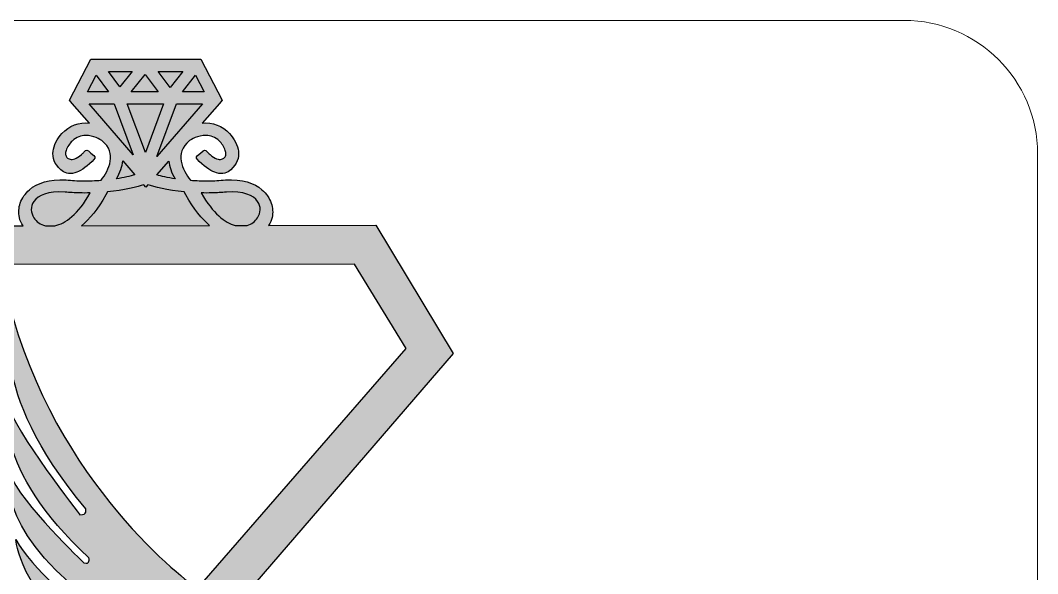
# Model space of a CAD drawing. Header units: millimetres. Extents: x -228 to -124, y -139 to -90.
# Drawn here: x -206.72 to -178.12, y -105.13 to -89.57 of the extents above; entities that cross this region are included whole.
import ezdxf

# ---------------------------------------------------------------- set-up
doc = ezdxf.new("R2010")
doc.units = ezdxf.units.MM
doc.header["$MEASUREMENT"] = 0
doc.layers.add('Layer 1', color=7, linetype='Continuous')

msp = doc.modelspace()

# ---------------------------------------------------------------- hatches: boundary and pattern name
at = {"layer": 'Layer 1', "true_color": 0x373435}
h = msp.add_hatch(color=250, dxfattribs=at)
edge = h.paths.add_edge_path()
edge.add_spline(control_points=[(-208.5502, -102.584), (-208.5502, -102.584), (-208.6025, -101.0864), (-208.6025, -101.0864), (-208.6025, -101.0864), (-210.3331, -98.9897), (-210.3331, -98.9897), (-210.3331, -98.9897), (-208.7651, -96.436), (-208.7651, -96.436), (-208.7651, -96.436), (-197.3218, -96.4308), (-197.3218, -96.4308), (-197.3218, -96.4308), (-195.8714, -98.8003), (-195.8714, -98.8003), (-195.8714, -98.8003), (-201.7386, -105.5556), (-201.7386, -105.5556), (-201.7386, -105.5556), (-205.4589, -102.9759), (-206.9232, -97.9499), (-206.9232, -97.9499), (-207.7507, -99.8728), (-204.8815, -103.3108), (-204.8815, -103.3108), (-204.8224, -103.493), (-205.0469, -103.4744), (-205.0469, -103.4744), (-206.8776, -101.1446), (-207.104, -100.3106), (-207.104, -100.3106), (-207.5259, -102.1669), (-204.7939, -104.689), (-204.7939, -104.689), (-204.7471, -104.8976), (-204.9338, -104.8253), (-204.9338, -104.8253), (-206.6882, -103.1767), (-207.0348, -102.2944), (-207.0348, -102.2944), (-207.4309, -103.755), (-204.9014, -105.758), (-204.9014, -105.758), (-204.7571, -106.1212), (-205.0747, -106.0666), (-205.0747, -106.0666), (-206.3874, -105.0076), (-206.8509, -104.1689), (-206.8509, -104.1689), (-206.6921, -105.7022), (-204.9556, -106.8386), (-204.9556, -106.8386), (-204.7435, -107.2653), (-205.1404, -107.2), (-205.1403, -107.2), (-205.9619, -106.6501), (-206.1633, -106.1571), (-206.1633, -106.1571), (-205.7254, -108.5227), (-202.7677, -108.4721), (-202.7677, -108.4721), (-194.5513, -98.9383), (-194.5513, -98.9383), (-194.5513, -98.9383), (-196.7289, -95.3315), (-196.7289, -95.3315), (-196.7289, -95.3315), (-199.7396, -95.3364), (-199.7396, -95.3364), (-199.6935, -95.2696), (-199.6612, -95.194), (-199.6432, -95.1137), (-199.6143, -94.9848), (-199.6222, -94.8434), (-199.6693, -94.7073), (-199.716, -94.5721), (-199.8018, -94.4413), (-199.9282, -94.3329), (-200.145, -94.1469), (-200.4825, -94.0255), (-200.9514, -94.0567), (-200.9514, -94.0567), (-200.9569, -94.0573), (-200.9569, -94.0573), (-201.1166, -94.0741), (-201.2778, -94.0824), (-201.4355, -94.0838), (-201.6074, -94.0854), (-201.7769, -94.0792), (-201.9379, -94.0683), (-202.052, -93.9163), (-202.1665, -93.7272), (-202.1998, -93.5326), (-202.2334, -93.3372), (-202.1837, -93.1328), (-201.9648, -92.951), (-201.9295, -92.9265), (-201.7288, -92.8022), (-201.4993, -92.8065), (-201.3761, -92.8087), (-201.2439, -92.8492), (-201.125, -92.9649), (-201.0626, -93.0257), (-200.9904, -93.1277), (-200.9583, -93.2285), (-200.9456, -93.2683), (-200.9392, -93.3074), (-200.9427, -93.3426), (-200.9459, -93.3744), (-200.9577, -93.4037), (-200.9808, -93.4273), (-201.0005, -93.4476), (-201.0294, -93.4649), (-201.0687, -93.4774), (-201.1032, -93.4884), (-201.1472, -93.4873), (-201.2022, -93.4662), (-201.2541, -93.4463), (-201.3156, -93.4083), (-201.3878, -93.3465), (-201.4208, -93.3183), (-201.4419, -93.2951), (-201.4573, -93.2779), (-201.532, -93.1956), (-201.5369, -93.1907), (-201.6547, -93.3015), (-201.6547, -93.3015), (-201.7354, -93.3726), (-201.7354, -93.3726), (-201.7922, -93.4303), (-201.7761, -93.4496), (-201.6888, -93.5357), (-201.4973, -93.7245), (-201.3371, -93.8234), (-201.2038, -93.8616), (-201.0291, -93.9119), (-200.8993, -93.8617), (-200.8047, -93.7732), (-200.6267, -93.6069), (-200.5685, -93.4297), (-200.5892, -93.253), (-200.6095, -93.0803), (-200.7065, -92.9101), (-200.84, -92.7523), (-201.0298, -92.528), (-201.3208, -92.437), (-201.6094, -92.4582), (-201.6094, -92.4582), (-201.1241, -91.9047), (-201.1241, -91.9047), (-201.1241, -91.9047), (-201.042, -91.8163), (-201.042, -91.8163), (-201.042, -91.8163), (-201.6464, -90.6622), (-201.6464, -90.6622), (-201.6464, -90.6622), (-203.1918, -90.6622), (-203.1918, -90.6622), (-203.1918, -90.6622), (-204.7371, -90.6622), (-204.7371, -90.6622), (-204.7371, -90.6622), (-205.3413, -91.8163), (-205.3413, -91.8163), (-205.3413, -91.8163), (-205.2595, -91.9047), (-205.2595, -91.9047), (-205.2595, -91.9047), (-204.7737, -92.4587), (-204.7737, -92.4587), (-205.0647, -92.4355), (-205.3592, -92.526), (-205.5506, -92.7523), (-205.6842, -92.9101), (-205.7812, -93.0803), (-205.8014, -93.253), (-205.8222, -93.4297), (-205.7641, -93.607), (-205.586, -93.7734), (-205.4913, -93.8617), (-205.3616, -93.9119), (-205.1869, -93.8617), (-205.0536, -93.8234), (-204.8934, -93.7245), (-204.7018, -93.5357), (-204.6145, -93.4496), (-204.5985, -93.4302), (-204.6552, -93.3726), (-204.6552, -93.3726), (-204.736, -93.3015), (-204.736, -93.3015), (-204.8539, -93.1906), (-204.8587, -93.1957), (-204.9333, -93.2781), (-204.9487, -93.2951), (-204.9699, -93.3183), (-205.0028, -93.3465), (-205.0751, -93.4083), (-205.1366, -93.4463), (-205.1884, -93.4662), (-205.2435, -93.4873), (-205.2875, -93.4884), (-205.3221, -93.4774), (-205.3612, -93.4649), (-205.3902, -93.4476), (-205.4098, -93.4273), (-205.4329, -93.4038), (-205.4447, -93.3744), (-205.4479, -93.3424), (-205.4515, -93.3074), (-205.4451, -93.2683), (-205.4324, -93.2284), (-205.4002, -93.1277), (-205.328, -93.0257), (-205.2656, -92.9649), (-205.1468, -92.8492), (-205.0146, -92.8087), (-204.8913, -92.8065), (-204.6619, -92.8022), (-204.4612, -92.9265), (-204.4259, -92.951), (-204.2069, -93.1328), (-204.1572, -93.3372), (-204.1908, -93.5326), (-204.2243, -93.7274), (-204.3388, -93.9163), (-204.4528, -94.0683), (-204.6137, -94.0792), (-204.7833, -94.0854), (-204.9552, -94.0838), (-205.1129, -94.0824), (-205.2741, -94.0741), (-205.4349, -94.057), (-205.4349, -94.057), (-205.4398, -94.0567), (-205.4398, -94.0567), (-205.9082, -94.0255), (-206.2457, -94.1469), (-206.4625, -94.3329), (-206.5889, -94.4413), (-206.6747, -94.5721), (-206.7214, -94.7073), (-206.7685, -94.8434), (-206.7764, -94.9848), (-206.7475, -95.1137), (-206.7285, -95.1986), (-206.6933, -95.2783), (-206.6429, -95.3479), (-206.6429, -95.3479), (-209.3817, -95.3526), (-209.3817, -95.3526), (-209.3817, -95.3526), (-211.491, -98.9775), (-211.491, -98.9775), (-211.491, -98.9775), (-208.5502, -102.584), (-208.5502, -102.584)], knot_values=[0, 0, 0, 0, 0.0116279, 0.0116279, 0.0116279, 0.0232558, 0.0232558, 0.0232558, 0.0348837, 0.0348837, 0.0348837, 0.0465116, 0.0465116, 0.0465116, 0.0581395, 0.0581395, 0.0581395, 0.0697674, 0.0697674, 0.0697674, 0.0813953, 0.0813953, 0.0813953, 0.0930233, 0.0930233, 0.0930233, 0.1046512, 0.1046512, 0.1046512, 0.1162791, 0.1162791, 0.1162791, 0.127907, 0.127907, 0.127907, 0.1395349, 0.1395349, 0.1395349, 0.1511628, 0.1511628, 0.1511628, 0.1627907, 0.1627907, 0.1627907, 0.1744186, 0.1744186, 0.1744186, 0.1860465, 0.1860465, 0.1860465, 0.1976744, 0.1976744, 0.1976744, 0.2093023, 0.2093023, 0.2093023, 0.2209302, 0.2209302, 0.2209302, 0.2325581, 0.2325581, 0.2325581, 0.244186, 0.244186, 0.244186, 0.255814, 0.255814, 0.255814, 0.2674419, 0.2674419, 0.2674419, 0.2790698, 0.2790698, 0.2790698, 0.2906977, 0.2906977, 0.2906977, 0.3023256, 0.3023256, 0.3023256, 0.3139535, 0.3139535, 0.3139535, 0.3255814, 0.3255814, 0.3255814, 0.3372093, 0.3372093, 0.3372093, 0.3488372, 0.3488372, 0.3488372, 0.3604651, 0.3604651, 0.3604651, 0.372093, 0.372093, 0.372093, 0.3837209, 0.3837209, 0.3837209, 0.3953488, 0.3953488, 0.3953488, 0.4069767, 0.4069767, 0.4069767, 0.4186047, 0.4186047, 0.4186047, 0.4302326, 0.4302326, 0.4302326, 0.4418605, 0.4418605, 0.4418605, 0.4534884, 0.4534884, 0.4534884, 0.4651163, 0.4651163, 0.4651163, 0.4767442, 0.4767442, 0.4767442, 0.4883721, 0.4883721, 0.4883721, 0.5, 0.5, 0.5, 0.5116279, 0.5116279, 0.5116279, 0.5232558, 0.5232558, 0.5232558, 0.5348837, 0.5348837, 0.5348837, 0.5465116, 0.5465116, 0.5465116, 0.5581395, 0.5581395, 0.5581395, 0.5697674, 0.5697674, 0.5697674, 0.5813953, 0.5813953, 0.5813953, 0.5930233, 0.5930233, 0.5930233, 0.6046512, 0.6046512, 0.6046512, 0.6162791, 0.6162791, 0.6162791, 0.627907, 0.627907, 0.627907, 0.6395349, 0.6395349, 0.6395349, 0.6511628, 0.6511628, 0.6511628, 0.6627907, 0.6627907, 0.6627907, 0.6744186, 0.6744186, 0.6744186, 0.6860465, 0.6860465, 0.6860465, 0.6976744, 0.6976744, 0.6976744, 0.7093023, 0.7093023, 0.7093023, 0.7209302, 0.7209302, 0.7209302, 0.7325581, 0.7325581, 0.7325581, 0.744186, 0.744186, 0.744186, 0.755814, 0.755814, 0.755814, 0.7674419, 0.7674419, 0.7674419, 0.7790698, 0.7790698, 0.7790698, 0.7906977, 0.7906977, 0.7906977, 0.8023256, 0.8023256, 0.8023256, 0.8139535, 0.8139535, 0.8139535, 0.8255814, 0.8255814, 0.8255814, 0.8372093, 0.8372093, 0.8372093, 0.8488372, 0.8488372, 0.8488372, 0.8604651, 0.8604651, 0.8604651, 0.872093, 0.872093, 0.872093, 0.8837209, 0.8837209, 0.8837209, 0.8953488, 0.8953488, 0.8953488, 0.9069767, 0.9069767, 0.9069767, 0.9186047, 0.9186047, 0.9186047, 0.9302326, 0.9302326, 0.9302326, 0.9418605, 0.9418605, 0.9418605, 0.9534884, 0.9534884, 0.9534884, 0.9651163, 0.9651163, 0.9651163, 0.9767442, 0.9767442, 0.9767442, 0.9883721, 0.9883721, 0.9883721, 1, 1, 1, 1], degree=3, periodic=1)
h = msp.add_hatch(color=250, dxfattribs=at)
edge = h.paths.add_edge_path()
edge.add_spline(control_points=[(-204.2467, -91.5778), (-204.2467, -91.5778), (-204.5881, -91.1136), (-204.5881, -91.1136), (-204.5881, -91.1136), (-204.8309, -91.5774), (-204.8309, -91.5774), (-204.8309, -91.5774), (-204.2467, -91.5778), (-204.2467, -91.5778)], knot_values=[0, 0, 0, 0, 0.3333333, 0.3333333, 0.3333333, 0.6666667, 0.6666667, 0.6666667, 1, 1, 1, 1], degree=3, periodic=1)
h = msp.add_hatch(color=250, dxfattribs=at)
edge = h.paths.add_edge_path()
edge.add_spline(control_points=[(-204.2432, -91.005), (-204.2432, -91.005), (-203.926, -91.4363), (-203.926, -91.4363), (-203.926, -91.4363), (-203.579, -91.005), (-203.579, -91.005), (-203.579, -91.005), (-204.2432, -91.005), (-204.2432, -91.005)], knot_values=[0, 0, 0, 0, 0.3333333, 0.3333333, 0.3333333, 0.6666667, 0.6666667, 0.6666667, 1, 1, 1, 1], degree=3, periodic=1)
h = msp.add_hatch(color=250, dxfattribs=at)
edge = h.paths.add_edge_path()
edge.add_spline(control_points=[(-203.207, -91.0883), (-203.207, -91.0883), (-203.6014, -91.5785), (-203.6014, -91.5785), (-203.6014, -91.5785), (-202.8422, -91.579), (-202.8422, -91.579), (-202.8422, -91.579), (-203.207, -91.0883), (-203.207, -91.0883)], knot_values=[0, 0, 0, 0, 0.3333333, 0.3333333, 0.3333333, 0.6666667, 0.6666667, 0.6666667, 1, 1, 1, 1], degree=3, periodic=1)
h = msp.add_hatch(color=250, dxfattribs=at)
edge = h.paths.add_edge_path()
edge.add_spline(control_points=[(-202.5051, -91.4599), (-202.5051, -91.4599), (-202.1504, -91.005), (-202.1504, -91.005), (-202.1504, -91.005), (-202.8432, -91.005), (-202.8432, -91.005), (-202.8432, -91.005), (-202.5051, -91.4599), (-202.5051, -91.4599)], knot_values=[0, 0, 0, 0, 0.3333333, 0.3333333, 0.3333333, 0.6666667, 0.6666667, 0.6666667, 1, 1, 1, 1], degree=3, periodic=1)
h = msp.add_hatch(color=250, dxfattribs=at)
edge = h.paths.add_edge_path()
edge.add_spline(control_points=[(-201.7982, -91.1085), (-201.7982, -91.1085), (-202.1652, -91.5797), (-202.1652, -91.5797), (-202.1652, -91.5797), (-201.5511, -91.5802), (-201.5511, -91.5802), (-201.5511, -91.5802), (-201.7982, -91.1085), (-201.7982, -91.1085)], knot_values=[0, 0, 0, 0, 0.3333333, 0.3333333, 0.3333333, 0.6666667, 0.6666667, 0.6666667, 1, 1, 1, 1], degree=3, periodic=1)
h = msp.add_hatch(color=250, dxfattribs=at)
edge = h.paths.add_edge_path()
edge.add_spline(control_points=[(-204.0816, -91.9196), (-204.0816, -91.9196), (-204.7902, -91.9191), (-204.7902, -91.9191), (-204.7902, -91.9191), (-203.5474, -93.3481), (-203.5474, -93.3481), (-203.5474, -93.3481), (-204.0816, -91.9196), (-204.0816, -91.9196)], knot_values=[0, 0, 0, 0, 0.3333333, 0.3333333, 0.3333333, 0.6666667, 0.6666667, 0.6666667, 1, 1, 1, 1], degree=3, periodic=1)
h = msp.add_hatch(color=250, dxfattribs=at)
edge = h.paths.add_edge_path()
edge.add_spline(control_points=[(-202.6945, -91.9208), (-202.6945, -91.9208), (-203.7167, -91.92), (-203.7167, -91.92), (-203.7167, -91.92), (-203.2054, -93.287), (-203.2054, -93.287), (-203.2054, -93.287), (-202.6945, -91.9208), (-202.6945, -91.9208)], knot_values=[0, 0, 0, 0, 0.3333333, 0.3333333, 0.3333333, 0.6666667, 0.6666667, 0.6666667, 1, 1, 1, 1], degree=3, periodic=1)
h = msp.add_hatch(color=250, dxfattribs=at)
edge = h.paths.add_edge_path()
edge.add_spline(control_points=[(-202.8844, -93.4035), (-202.8844, -93.4035), (-201.5957, -91.9216), (-201.5957, -91.9216), (-201.5957, -91.9216), (-202.3299, -91.9212), (-202.3299, -91.9212), (-202.3299, -91.9212), (-202.8844, -93.4035), (-202.8844, -93.4035)], knot_values=[0, 0, 0, 0, 0.3333333, 0.3333333, 0.3333333, 0.6666667, 0.6666667, 0.6666667, 1, 1, 1, 1], degree=3, periodic=1)
h = msp.add_hatch(color=250, dxfattribs=at)
edge = h.paths.add_edge_path()
edge.add_spline(control_points=[(-203.8398, -93.5237), (-203.8606, -93.6779), (-203.9172, -93.8455), (-204.0185, -94.025), (-203.8126, -93.9958), (-203.6305, -93.9516), (-203.4977, -93.9139), (-203.4977, -93.9139), (-203.8398, -93.5237), (-203.8398, -93.5237)], knot_values=[0, 0, 0, 0, 0.3333333, 0.3333333, 0.3333333, 0.6666667, 0.6666667, 0.6666667, 1, 1, 1, 1], degree=3, periodic=1)
h = msp.add_hatch(color=250, dxfattribs=at)
edge = h.paths.add_edge_path()
edge.add_spline(control_points=[(-202.8872, -93.9156), (-202.7549, -93.9529), (-202.5751, -93.9963), (-202.3722, -94.025), (-202.4718, -93.8482), (-202.5281, -93.6828), (-202.5497, -93.5306), (-202.5497, -93.5306), (-202.8872, -93.9156), (-202.8872, -93.9156)], knot_values=[0, 0, 0, 0, 0.3333333, 0.3333333, 0.3333333, 0.6666667, 0.6666667, 0.6666667, 1, 1, 1, 1], degree=3, periodic=1)
h = msp.add_hatch(color=250, dxfattribs=at)
edge = h.paths.add_edge_path()
edge.add_spline(control_points=[(-205.7475, -95.3465), (-205.7475, -95.3465), (-206.014, -95.347), (-206.014, -95.347), (-206.1566, -95.315), (-206.2699, -95.2311), (-206.3388, -95.1256), (-206.4306, -94.9849), (-206.4436, -94.8054), (-206.3413, -94.6612), (-206.2222, -94.4931), (-205.9484, -94.3698), (-205.4642, -94.398), (-205.3292, -94.4122), (-205.1932, -94.4205), (-205.0592, -94.424), (-204.9561, -94.4267), (-204.854, -94.4266), (-204.7539, -94.4244), (-205.1009, -95.0263), (-205.4549, -95.2857), (-205.7475, -95.3465)], knot_values=[0, 0, 0, 0, 0.1428571, 0.1428571, 0.1428571, 0.2857143, 0.2857143, 0.2857143, 0.4285714, 0.4285714, 0.4285714, 0.5714286, 0.5714286, 0.5714286, 0.7142857, 0.7142857, 0.7142857, 0.8571429, 0.8571429, 0.8571429, 1, 1, 1, 1], degree=3, periodic=1)
h = msp.add_hatch(color=250, dxfattribs=at)
edge = h.paths.add_edge_path()
edge.add_spline(control_points=[(-201.3982, -95.3393), (-201.3982, -95.3393), (-204.9997, -95.3452), (-204.9997, -95.3452), (-204.7742, -95.1609), (-204.5432, -94.885), (-204.3201, -94.482), (-204.3201, -94.482), (-204.2744, -94.3972), (-204.2744, -94.3972), (-203.8082, -94.3545), (-203.4096, -94.2425), (-203.2521, -94.1939), (-203.2521, -94.1939), (-203.1918, -94.2628), (-203.1918, -94.2628), (-203.1918, -94.2628), (-203.1328, -94.1957), (-203.1328, -94.1957), (-202.9723, -94.245), (-202.5772, -94.355), (-202.1162, -94.3972), (-202.1162, -94.3972), (-202.0705, -94.482), (-202.0705, -94.482), (-201.8499, -94.8806), (-201.6213, -95.155), (-201.3982, -95.3393)], knot_values=[0, 0, 0, 0, 0.1111111, 0.1111111, 0.1111111, 0.2222222, 0.2222222, 0.2222222, 0.3333333, 0.3333333, 0.3333333, 0.4444444, 0.4444444, 0.4444444, 0.5555556, 0.5555556, 0.5555556, 0.6666667, 0.6666667, 0.6666667, 0.7777778, 0.7777778, 0.7777778, 0.8888889, 0.8888889, 0.8888889, 1, 1, 1, 1], degree=3, periodic=1)
h = msp.add_hatch(color=250, dxfattribs=at)
edge = h.paths.add_edge_path()
edge.add_spline(control_points=[(-200.3399, -95.3375), (-200.3399, -95.3375), (-200.6796, -95.3381), (-200.6796, -95.3381), (-200.9649, -95.2639), (-201.304, -95.0016), (-201.6368, -94.4244), (-201.5367, -94.4266), (-201.4346, -94.4267), (-201.3315, -94.424), (-201.1976, -94.4205), (-201.0615, -94.4122), (-200.9265, -94.398), (-200.4423, -94.3698), (-200.1684, -94.4931), (-200.0494, -94.6612), (-199.947, -94.8054), (-199.9601, -94.9849), (-200.0519, -95.1256), (-200.1147, -95.2219), (-200.2145, -95.3003), (-200.3399, -95.3375)], knot_values=[0, 0, 0, 0, 0.1428571, 0.1428571, 0.1428571, 0.2857143, 0.2857143, 0.2857143, 0.4285714, 0.4285714, 0.4285714, 0.5714286, 0.5714286, 0.5714286, 0.7142857, 0.7142857, 0.7142857, 0.8571429, 0.8571429, 0.8571429, 1, 1, 1, 1], degree=3, periodic=1)

# ---------------------------------------------------------------- linework, layer by layer
at = {"layer": 'Layer 1', "color": 250, "lineweight": 18}
msp.add_open_spline([(-224.1676, -89.5688), (-224.1676, -89.5688), (-181.8748, -89.5688), (-181.8748, -89.5688), (-179.8103, -89.5688), (-178.1212, -91.258), (-178.1212, -93.3226), (-178.1212, -93.3226), (-178.1212, -135.615), (-178.1212, -135.615), (-178.1212, -137.6796), (-179.8103, -139.3688), (-181.8748, -139.3688), (-181.8748, -139.3688), (-224.1676, -139.3688), (-224.1676, -139.3688), (-226.2321, -139.3688), (-227.9212, -137.6796), (-227.9212, -135.615), (-227.9212, -135.615), (-227.9212, -93.3226), (-227.9212, -93.3226), (-227.9212, -91.258), (-226.2321, -89.5688), (-224.1676, -89.5688)], degree=3, knots=[0, 0, 0, 0, 0.125, 0.125, 0.125, 0.25, 0.25, 0.25, 0.375, 0.375, 0.375, 0.5, 0.5, 0.5, 0.625, 0.625, 0.625, 0.75, 0.75, 0.75, 0.875, 0.875, 0.875, 1, 1, 1, 1], dxfattribs=at)
at = {"layer": 'Layer 1', "color": 250}
for points, knots in [([(-208.5502, -102.584), (-208.5502, -102.584), (-208.6025, -101.0864), (-208.6025, -101.0864), (-208.6025, -101.0864), (-210.3331, -98.9897), (-210.3331, -98.9897), (-210.3331, -98.9897), (-208.7651, -96.436), (-208.7651, -96.436), (-208.7651, -96.436), (-197.3218, -96.4308), (-197.3218, -96.4308), (-197.3218, -96.4308), (-195.8714, -98.8003), (-195.8714, -98.8003), (-195.8714, -98.8003), (-201.7386, -105.5556), (-201.7386, -105.5556), (-201.7386, -105.5556), (-205.4589, -102.9759), (-206.9232, -97.9499), (-206.9232, -97.9499), (-207.7507, -99.8728), (-204.8815, -103.3108), (-204.8815, -103.3108), (-204.8224, -103.493), (-205.0469, -103.4744), (-205.0469, -103.4744), (-206.8776, -101.1446), (-207.104, -100.3106), (-207.104, -100.3106), (-207.5259, -102.1669), (-204.7939, -104.689), (-204.7939, -104.689), (-204.7471, -104.8976), (-204.9338, -104.8253), (-204.9338, -104.8253), (-206.6882, -103.1767), (-207.0348, -102.2944), (-207.0348, -102.2944), (-207.4309, -103.755), (-204.9014, -105.758), (-204.9014, -105.758), (-204.7571, -106.1212), (-205.0747, -106.0666), (-205.0747, -106.0666), (-206.3874, -105.0076), (-206.8509, -104.1689), (-206.8509, -104.1689), (-206.6921, -105.7022), (-204.9556, -106.8386), (-204.9556, -106.8386), (-204.7435, -107.2653), (-205.1404, -107.2), (-205.1403, -107.2), (-205.9619, -106.6501), (-206.1633, -106.1571), (-206.1633, -106.1571), (-205.7254, -108.5227), (-202.7677, -108.4721), (-202.7677, -108.4721), (-194.5513, -98.9383), (-194.5513, -98.9383), (-194.5513, -98.9383), (-196.7289, -95.3315), (-196.7289, -95.3315), (-196.7289, -95.3315), (-199.7396, -95.3364), (-199.7396, -95.3364), (-199.6935, -95.2696), (-199.6612, -95.194), (-199.6432, -95.1137), (-199.6143, -94.9848), (-199.6222, -94.8434), (-199.6693, -94.7073), (-199.716, -94.5721), (-199.8018, -94.4413), (-199.9282, -94.3329), (-200.145, -94.1469), (-200.4825, -94.0255), (-200.9514, -94.0567), (-200.9514, -94.0567), (-200.9569, -94.0573), (-200.9569, -94.0573), (-201.1166, -94.0741), (-201.2778, -94.0824), (-201.4355, -94.0838), (-201.6074, -94.0854), (-201.7769, -94.0792), (-201.9379, -94.0683), (-202.052, -93.9163), (-202.1665, -93.7272), (-202.1998, -93.5326), (-202.2334, -93.3372), (-202.1837, -93.1328), (-201.9648, -92.951), (-201.9295, -92.9265), (-201.7288, -92.8022), (-201.4993, -92.8065), (-201.3761, -92.8087), (-201.2439, -92.8492), (-201.125, -92.9649), (-201.0626, -93.0257), (-200.9904, -93.1277), (-200.9583, -93.2285), (-200.9456, -93.2683), (-200.9392, -93.3074), (-200.9427, -93.3426), (-200.9459, -93.3744), (-200.9577, -93.4037), (-200.9808, -93.4273), (-201.0005, -93.4476), (-201.0294, -93.4649), (-201.0687, -93.4774), (-201.1032, -93.4884), (-201.1472, -93.4873), (-201.2022, -93.4662), (-201.2541, -93.4463), (-201.3156, -93.4083), (-201.3878, -93.3465), (-201.4208, -93.3183), (-201.4419, -93.2951), (-201.4573, -93.2779), (-201.532, -93.1956), (-201.5369, -93.1907), (-201.6547, -93.3015), (-201.6547, -93.3015), (-201.7354, -93.3726), (-201.7354, -93.3726), (-201.7922, -93.4303), (-201.7761, -93.4496), (-201.6888, -93.5357), (-201.4973, -93.7245), (-201.3371, -93.8234), (-201.2038, -93.8616), (-201.0291, -93.9119), (-200.8993, -93.8617), (-200.8047, -93.7732), (-200.6267, -93.6069), (-200.5685, -93.4297), (-200.5892, -93.253), (-200.6095, -93.0803), (-200.7065, -92.9101), (-200.84, -92.7523), (-201.0298, -92.528), (-201.3208, -92.437), (-201.6094, -92.4582), (-201.6094, -92.4582), (-201.1241, -91.9047), (-201.1241, -91.9047), (-201.1241, -91.9047), (-201.042, -91.8163), (-201.042, -91.8163), (-201.042, -91.8163), (-201.6464, -90.6622), (-201.6464, -90.6622), (-201.6464, -90.6622), (-203.1918, -90.6622), (-203.1918, -90.6622), (-203.1918, -90.6622), (-204.7371, -90.6622), (-204.7371, -90.6622), (-204.7371, -90.6622), (-205.3413, -91.8163), (-205.3413, -91.8163), (-205.3413, -91.8163), (-205.2595, -91.9047), (-205.2595, -91.9047), (-205.2595, -91.9047), (-204.7737, -92.4587), (-204.7737, -92.4587), (-205.0647, -92.4355), (-205.3592, -92.526), (-205.5506, -92.7523), (-205.6842, -92.9101), (-205.7812, -93.0803), (-205.8014, -93.253), (-205.8222, -93.4297), (-205.7641, -93.607), (-205.586, -93.7734), (-205.4913, -93.8617), (-205.3616, -93.9119), (-205.1869, -93.8617), (-205.0536, -93.8234), (-204.8934, -93.7245), (-204.7018, -93.5357), (-204.6145, -93.4496), (-204.5985, -93.4302), (-204.6552, -93.3726), (-204.6552, -93.3726), (-204.736, -93.3015), (-204.736, -93.3015), (-204.8539, -93.1906), (-204.8587, -93.1957), (-204.9333, -93.2781), (-204.9487, -93.2951), (-204.9699, -93.3183), (-205.0028, -93.3465), (-205.0751, -93.4083), (-205.1366, -93.4463), (-205.1884, -93.4662), (-205.2435, -93.4873), (-205.2875, -93.4884), (-205.3221, -93.4774), (-205.3612, -93.4649), (-205.3902, -93.4476), (-205.4098, -93.4273), (-205.4329, -93.4038), (-205.4447, -93.3744), (-205.4479, -93.3424), (-205.4515, -93.3074), (-205.4451, -93.2683), (-205.4324, -93.2284), (-205.4002, -93.1277), (-205.328, -93.0257), (-205.2656, -92.9649), (-205.1468, -92.8492), (-205.0146, -92.8087), (-204.8913, -92.8065), (-204.6619, -92.8022), (-204.4612, -92.9265), (-204.4259, -92.951), (-204.2069, -93.1328), (-204.1572, -93.3372), (-204.1908, -93.5326), (-204.2243, -93.7274), (-204.3388, -93.9163), (-204.4528, -94.0683), (-204.6137, -94.0792), (-204.7833, -94.0854), (-204.9552, -94.0838), (-205.1129, -94.0824), (-205.2741, -94.0741), (-205.4349, -94.057), (-205.4349, -94.057), (-205.4398, -94.0567), (-205.4398, -94.0567), (-205.9082, -94.0255), (-206.2457, -94.1469), (-206.4625, -94.3329), (-206.5889, -94.4413), (-206.6747, -94.5721), (-206.7214, -94.7073), (-206.7685, -94.8434), (-206.7764, -94.9848), (-206.7475, -95.1137), (-206.7285, -95.1986), (-206.6933, -95.2783), (-206.6429, -95.3479), (-206.6429, -95.3479), (-209.3817, -95.3526), (-209.3817, -95.3526), (-209.3817, -95.3526), (-211.491, -98.9775), (-211.491, -98.9775), (-211.491, -98.9775), (-208.5502, -102.584), (-208.5502, -102.584)], [0, 0, 0, 0, 0.0116279, 0.0116279, 0.0116279, 0.0232558, 0.0232558, 0.0232558, 0.0348837, 0.0348837, 0.0348837, 0.0465116, 0.0465116, 0.0465116, 0.0581395, 0.0581395, 0.0581395, 0.0697674, 0.0697674, 0.0697674, 0.0813953, 0.0813953, 0.0813953, 0.0930233, 0.0930233, 0.0930233, 0.1046512, 0.1046512, 0.1046512, 0.1162791, 0.1162791, 0.1162791, 0.127907, 0.127907, 0.127907, 0.1395349, 0.1395349, 0.1395349, 0.1511628, 0.1511628, 0.1511628, 0.1627907, 0.1627907, 0.1627907, 0.1744186, 0.1744186, 0.1744186, 0.1860465, 0.1860465, 0.1860465, 0.1976744, 0.1976744, 0.1976744, 0.2093023, 0.2093023, 0.2093023, 0.2209302, 0.2209302, 0.2209302, 0.2325581, 0.2325581, 0.2325581, 0.244186, 0.244186, 0.244186, 0.255814, 0.255814, 0.255814, 0.2674419, 0.2674419, 0.2674419, 0.2790698, 0.2790698, 0.2790698, 0.2906977, 0.2906977, 0.2906977, 0.3023256, 0.3023256, 0.3023256, 0.3139535, 0.3139535, 0.3139535, 0.3255814, 0.3255814, 0.3255814, 0.3372093, 0.3372093, 0.3372093, 0.3488372, 0.3488372, 0.3488372, 0.3604651, 0.3604651, 0.3604651, 0.372093, 0.372093, 0.372093, 0.3837209, 0.3837209, 0.3837209, 0.3953488, 0.3953488, 0.3953488, 0.4069767, 0.4069767, 0.4069767, 0.4186047, 0.4186047, 0.4186047, 0.4302326, 0.4302326, 0.4302326, 0.4418605, 0.4418605, 0.4418605, 0.4534884, 0.4534884, 0.4534884, 0.4651163, 0.4651163, 0.4651163, 0.4767442, 0.4767442, 0.4767442, 0.4883721, 0.4883721, 0.4883721, 0.5, 0.5, 0.5, 0.5116279, 0.5116279, 0.5116279, 0.5232558, 0.5232558, 0.5232558, 0.5348837, 0.5348837, 0.5348837, 0.5465116, 0.5465116, 0.5465116, 0.5581395, 0.5581395, 0.5581395, 0.5697674, 0.5697674, 0.5697674, 0.5813953, 0.5813953, 0.5813953, 0.5930233, 0.5930233, 0.5930233, 0.6046512, 0.6046512, 0.6046512, 0.6162791, 0.6162791, 0.6162791, 0.627907, 0.627907, 0.627907, 0.6395349, 0.6395349, 0.6395349, 0.6511628, 0.6511628, 0.6511628, 0.6627907, 0.6627907, 0.6627907, 0.6744186, 0.6744186, 0.6744186, 0.6860465, 0.6860465, 0.6860465, 0.6976744, 0.6976744, 0.6976744, 0.7093023, 0.7093023, 0.7093023, 0.7209302, 0.7209302, 0.7209302, 0.7325581, 0.7325581, 0.7325581, 0.744186, 0.744186, 0.744186, 0.755814, 0.755814, 0.755814, 0.7674419, 0.7674419, 0.7674419, 0.7790698, 0.7790698, 0.7790698, 0.7906977, 0.7906977, 0.7906977, 0.8023256, 0.8023256, 0.8023256, 0.8139535, 0.8139535, 0.8139535, 0.8255814, 0.8255814, 0.8255814, 0.8372093, 0.8372093, 0.8372093, 0.8488372, 0.8488372, 0.8488372, 0.8604651, 0.8604651, 0.8604651, 0.872093, 0.872093, 0.872093, 0.8837209, 0.8837209, 0.8837209, 0.8953488, 0.8953488, 0.8953488, 0.9069767, 0.9069767, 0.9069767, 0.9186047, 0.9186047, 0.9186047, 0.9302326, 0.9302326, 0.9302326, 0.9418605, 0.9418605, 0.9418605, 0.9534884, 0.9534884, 0.9534884, 0.9651163, 0.9651163, 0.9651163, 0.9767442, 0.9767442, 0.9767442, 0.9883721, 0.9883721, 0.9883721, 1, 1, 1, 1]), ([(-204.2467, -91.5778), (-204.2467, -91.5778), (-204.5881, -91.1136), (-204.5881, -91.1136), (-204.5881, -91.1136), (-204.8309, -91.5774), (-204.8309, -91.5774), (-204.8309, -91.5774), (-204.2467, -91.5778), (-204.2467, -91.5778)], [0, 0, 0, 0, 0.3333333, 0.3333333, 0.3333333, 0.6666667, 0.6666667, 0.6666667, 1, 1, 1, 1]), ([(-204.2432, -91.005), (-204.2432, -91.005), (-203.926, -91.4363), (-203.926, -91.4363), (-203.926, -91.4363), (-203.579, -91.005), (-203.579, -91.005), (-203.579, -91.005), (-204.2432, -91.005), (-204.2432, -91.005)], [0, 0, 0, 0, 0.3333333, 0.3333333, 0.3333333, 0.6666667, 0.6666667, 0.6666667, 1, 1, 1, 1]), ([(-203.207, -91.0883), (-203.207, -91.0883), (-203.6014, -91.5785), (-203.6014, -91.5785), (-203.6014, -91.5785), (-202.8422, -91.579), (-202.8422, -91.579), (-202.8422, -91.579), (-203.207, -91.0883), (-203.207, -91.0883)], [0, 0, 0, 0, 0.3333333, 0.3333333, 0.3333333, 0.6666667, 0.6666667, 0.6666667, 1, 1, 1, 1]), ([(-202.5051, -91.4599), (-202.5051, -91.4599), (-202.1504, -91.005), (-202.1504, -91.005), (-202.1504, -91.005), (-202.8432, -91.005), (-202.8432, -91.005), (-202.8432, -91.005), (-202.5051, -91.4599), (-202.5051, -91.4599)], [0, 0, 0, 0, 0.3333333, 0.3333333, 0.3333333, 0.6666667, 0.6666667, 0.6666667, 1, 1, 1, 1]), ([(-201.7982, -91.1085), (-201.7982, -91.1085), (-202.1652, -91.5797), (-202.1652, -91.5797), (-202.1652, -91.5797), (-201.5511, -91.5802), (-201.5511, -91.5802), (-201.5511, -91.5802), (-201.7982, -91.1085), (-201.7982, -91.1085)], [0, 0, 0, 0, 0.3333333, 0.3333333, 0.3333333, 0.6666667, 0.6666667, 0.6666667, 1, 1, 1, 1]), ([(-204.0816, -91.9196), (-204.0816, -91.9196), (-204.7902, -91.9191), (-204.7902, -91.9191), (-204.7902, -91.9191), (-203.5474, -93.3481), (-203.5474, -93.3481), (-203.5474, -93.3481), (-204.0816, -91.9196), (-204.0816, -91.9196)], [0, 0, 0, 0, 0.3333333, 0.3333333, 0.3333333, 0.6666667, 0.6666667, 0.6666667, 1, 1, 1, 1]), ([(-202.6945, -91.9208), (-202.6945, -91.9208), (-203.7167, -91.92), (-203.7167, -91.92), (-203.7167, -91.92), (-203.2054, -93.287), (-203.2054, -93.287), (-203.2054, -93.287), (-202.6945, -91.9208), (-202.6945, -91.9208)], [0, 0, 0, 0, 0.3333333, 0.3333333, 0.3333333, 0.6666667, 0.6666667, 0.6666667, 1, 1, 1, 1]), ([(-202.8844, -93.4035), (-202.8844, -93.4035), (-201.5957, -91.9216), (-201.5957, -91.9216), (-201.5957, -91.9216), (-202.3299, -91.9212), (-202.3299, -91.9212), (-202.3299, -91.9212), (-202.8844, -93.4035), (-202.8844, -93.4035)], [0, 0, 0, 0, 0.3333333, 0.3333333, 0.3333333, 0.6666667, 0.6666667, 0.6666667, 1, 1, 1, 1]), ([(-203.8398, -93.5237), (-203.8606, -93.6779), (-203.9172, -93.8455), (-204.0185, -94.025), (-203.8126, -93.9958), (-203.6305, -93.9516), (-203.4977, -93.9139), (-203.4977, -93.9139), (-203.8398, -93.5237), (-203.8398, -93.5237)], [0, 0, 0, 0, 0.3333333, 0.3333333, 0.3333333, 0.6666667, 0.6666667, 0.6666667, 1, 1, 1, 1]), ([(-202.8872, -93.9156), (-202.7549, -93.9529), (-202.5751, -93.9963), (-202.3722, -94.025), (-202.4718, -93.8482), (-202.5281, -93.6828), (-202.5497, -93.5306), (-202.5497, -93.5306), (-202.8872, -93.9156), (-202.8872, -93.9156)], [0, 0, 0, 0, 0.3333333, 0.3333333, 0.3333333, 0.6666667, 0.6666667, 0.6666667, 1, 1, 1, 1]), ([(-205.7475, -95.3465), (-205.7475, -95.3465), (-206.014, -95.347), (-206.014, -95.347), (-206.1566, -95.315), (-206.2699, -95.2311), (-206.3388, -95.1256), (-206.4306, -94.9849), (-206.4436, -94.8054), (-206.3413, -94.6612), (-206.2222, -94.4931), (-205.9484, -94.3698), (-205.4642, -94.398), (-205.3292, -94.4122), (-205.1932, -94.4205), (-205.0592, -94.424), (-204.9561, -94.4267), (-204.854, -94.4266), (-204.7539, -94.4244), (-205.1009, -95.0263), (-205.4549, -95.2857), (-205.7475, -95.3465)], [0, 0, 0, 0, 0.1428571, 0.1428571, 0.1428571, 0.2857143, 0.2857143, 0.2857143, 0.4285714, 0.4285714, 0.4285714, 0.5714286, 0.5714286, 0.5714286, 0.7142857, 0.7142857, 0.7142857, 0.8571429, 0.8571429, 0.8571429, 1, 1, 1, 1]), ([(-201.3982, -95.3393), (-201.3982, -95.3393), (-204.9997, -95.3452), (-204.9997, -95.3452), (-204.7742, -95.1609), (-204.5432, -94.885), (-204.3201, -94.482), (-204.3201, -94.482), (-204.2744, -94.3972), (-204.2744, -94.3972), (-203.8082, -94.3545), (-203.4096, -94.2425), (-203.2521, -94.1939), (-203.2521, -94.1939), (-203.1918, -94.2628), (-203.1918, -94.2628), (-203.1918, -94.2628), (-203.1328, -94.1957), (-203.1328, -94.1957), (-202.9723, -94.245), (-202.5772, -94.355), (-202.1162, -94.3972), (-202.1162, -94.3972), (-202.0705, -94.482), (-202.0705, -94.482), (-201.8499, -94.8806), (-201.6213, -95.155), (-201.3982, -95.3393)], [0, 0, 0, 0, 0.1111111, 0.1111111, 0.1111111, 0.2222222, 0.2222222, 0.2222222, 0.3333333, 0.3333333, 0.3333333, 0.4444444, 0.4444444, 0.4444444, 0.5555556, 0.5555556, 0.5555556, 0.6666667, 0.6666667, 0.6666667, 0.7777778, 0.7777778, 0.7777778, 0.8888889, 0.8888889, 0.8888889, 1, 1, 1, 1]), ([(-200.3399, -95.3375), (-200.3399, -95.3375), (-200.6796, -95.3381), (-200.6796, -95.3381), (-200.9649, -95.2639), (-201.304, -95.0016), (-201.6368, -94.4244), (-201.5367, -94.4266), (-201.4346, -94.4267), (-201.3315, -94.424), (-201.1976, -94.4205), (-201.0615, -94.4122), (-200.9265, -94.398), (-200.4423, -94.3698), (-200.1684, -94.4931), (-200.0494, -94.6612), (-199.947, -94.8054), (-199.9601, -94.9849), (-200.0519, -95.1256), (-200.1147, -95.2219), (-200.2145, -95.3003), (-200.3399, -95.3375)], [0, 0, 0, 0, 0.1428571, 0.1428571, 0.1428571, 0.2857143, 0.2857143, 0.2857143, 0.4285714, 0.4285714, 0.4285714, 0.5714286, 0.5714286, 0.5714286, 0.7142857, 0.7142857, 0.7142857, 0.8571429, 0.8571429, 0.8571429, 1, 1, 1, 1])]:
    msp.add_open_spline(points, degree=3, knots=knots, dxfattribs=at)

doc.saveas('drawing.dxf')
